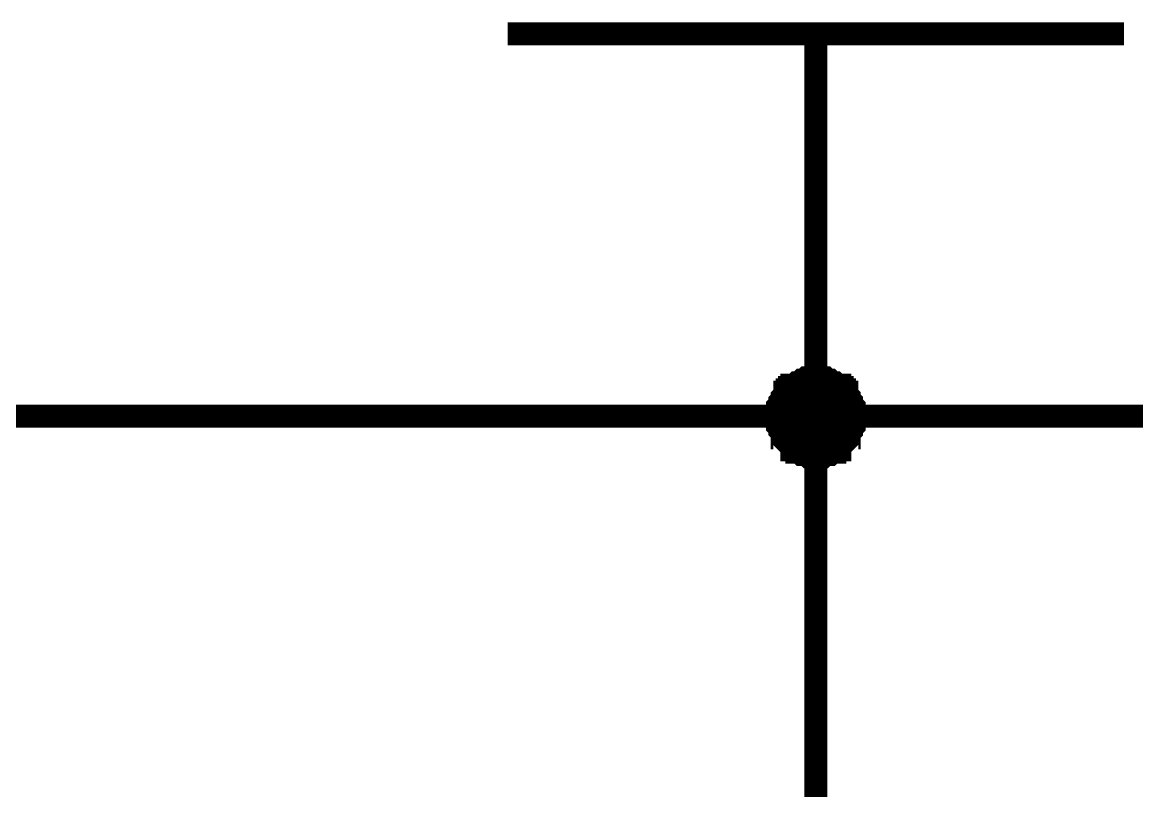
# Model space of a CAD drawing. Header units: millimetres. Extents: x 101 to 942, y 57 to 651.
# Drawn here: x 634.72 to 649.21, y 463.93 to 473.92 of the extents above; entities that cross this region are included whole.
import ezdxf

# ---------------------------------------------------------------- set-up
doc = ezdxf.new("R2010")
doc.units = ezdxf.units.MM
doc.header["$LTSCALE"] = 0.5
doc.layers.add('Sheet', color=255, linetype='Continuous')

msp = doc.modelspace()

# ---------------------------------------------------------------- linework, layer by layer
at = {"layer": 'Sheet', "color": 7}
for points, const_width in [([(641.03, 473.768), (649.042, 473.768)], 0.3), ([(645.036, 473.768), (645.036, 471.282)], 0.3), ([(612.551, 471.282), (617.551, 471.282), (617.551, 468.797), (645.036, 468.797), (657.521, 468.797), (657.521, 443.788), (685.005, 443.788)], 0.3), ([(645.036, 471.282), (645.036, 468.797)], 0.3), ([(644.539, 468.797), (644.539, 468.828), (644.539, 468.859), (644.539, 468.859), (644.539, 468.89), (644.539, 468.921), (644.57, 468.952), (644.57, 468.983), (644.57, 468.983), (644.601, 469.014), (644.601, 469.045), (644.601, 469.045), (644.632, 469.076), (644.632, 469.108), (644.663, 469.108), (644.663, 469.139), (644.694, 469.139), (644.694, 469.17), (644.725, 469.17), (644.725, 469.201), (644.757, 469.201), (644.788, 469.232), (644.788, 469.232), (644.819, 469.232), (644.85, 469.263), (644.85, 469.263), (644.881, 469.263), (644.912, 469.294), (644.943, 469.294), (644.974, 469.294), (644.974, 469.294), (645.005, 469.294), (645.036, 469.294)], 0.3), ([(644.539, 468.797), (644.539, 468.828), (644.539, 468.859), (644.539, 468.859), (644.539, 468.89), (644.539, 468.921), (644.57, 468.952), (644.57, 468.983), (644.57, 468.983), (644.601, 469.014), (644.601, 469.045), (644.601, 469.045), (644.632, 469.076), (644.632, 469.108), (644.663, 469.108), (644.663, 469.139), (644.694, 469.139), (644.694, 469.17), (644.725, 469.17), (644.725, 469.201), (644.757, 469.201), (644.788, 469.232), (644.788, 469.232), (644.819, 469.232), (644.85, 469.263), (644.85, 469.263), (644.881, 469.263), (644.912, 469.294), (644.943, 469.294), (644.974, 469.294), (644.974, 469.294), (645.005, 469.294), (645.036, 469.294)], 0.3), ([(644.539, 468.797), (644.539, 468.828), (644.539, 468.859), (644.539, 468.859), (644.539, 468.89), (644.539, 468.921), (644.57, 468.952), (644.57, 468.983), (644.57, 468.983), (644.601, 469.014), (644.601, 469.045), (644.601, 469.045), (644.632, 469.076), (644.632, 469.108), (644.663, 469.108), (644.663, 469.139), (644.694, 469.139), (644.694, 469.17), (644.725, 469.17), (644.725, 469.201), (644.757, 469.201), (644.788, 469.232), (644.788, 469.232), (644.819, 469.232), (644.85, 469.263), (644.85, 469.263), (644.881, 469.263), (644.912, 469.294), (644.943, 469.294), (644.974, 469.294), (644.974, 469.294), (645.005, 469.294), (645.036, 469.294)], 0.3), ([(644.539, 468.797), (644.539, 468.828), (644.539, 468.859), (644.539, 468.859), (644.539, 468.89), (644.539, 468.921), (644.57, 468.952), (644.57, 468.983), (644.57, 468.983), (644.601, 469.014), (644.601, 469.045), (644.601, 469.045), (644.632, 469.076), (644.632, 469.108), (644.663, 469.108), (644.663, 469.139), (644.694, 469.139), (644.694, 469.17), (644.725, 469.17), (644.725, 469.201), (644.757, 469.201), (644.788, 469.232), (644.788, 469.232), (644.819, 469.232), (644.85, 469.263), (644.85, 469.263), (644.881, 469.263), (644.912, 469.294), (644.943, 469.294), (644.974, 469.294), (644.974, 469.294), (645.005, 469.294), (645.036, 469.294)], 0.3), ([(644.539, 468.797), (644.539, 468.828), (644.539, 468.859), (644.539, 468.859), (644.539, 468.89), (644.539, 468.921), (644.57, 468.952), (644.57, 468.983), (644.57, 468.983), (644.601, 469.014), (644.601, 469.045), (644.601, 469.045), (644.632, 469.076), (644.632, 469.108), (644.663, 469.108), (644.663, 469.139), (644.694, 469.139), (644.694, 469.17), (644.725, 469.17), (644.725, 469.201), (644.757, 469.201), (644.788, 469.232), (644.788, 469.232), (644.819, 469.232), (644.85, 469.263), (644.85, 469.263), (644.881, 469.263), (644.912, 469.294), (644.943, 469.294), (644.974, 469.294), (644.974, 469.294), (645.005, 469.294), (645.036, 469.294)], 0.3), ([(644.539, 468.797), (644.539, 468.828), (644.539, 468.859), (644.539, 468.859), (644.539, 468.89), (644.539, 468.921), (644.57, 468.952), (644.57, 468.983), (644.57, 468.983), (644.601, 469.014), (644.601, 469.045), (644.601, 469.045), (644.632, 469.076), (644.632, 469.108), (644.663, 469.108), (644.663, 469.139), (644.694, 469.139), (644.694, 469.17), (644.725, 469.17), (644.725, 469.201), (644.757, 469.201), (644.788, 469.232), (644.788, 469.232), (644.819, 469.232), (644.85, 469.263), (644.85, 469.263), (644.881, 469.263), (644.912, 469.294), (644.943, 469.294), (644.974, 469.294), (644.974, 469.294), (645.005, 469.294), (645.036, 469.294)], 0.3), ([(645.036, 469.294), (645.036, 469.294)], 0.3), ([(645.036, 469.294), (645.067, 469.294), (645.098, 469.294), (645.098, 469.294), (645.129, 469.294), (645.16, 469.294), (645.191, 469.263), (645.222, 469.263), (645.222, 469.263), (645.253, 469.232), (645.284, 469.232), (645.284, 469.232), (645.316, 469.201), (645.347, 469.201), (645.347, 469.17), (645.378, 469.17), (645.378, 469.139), (645.409, 469.139), (645.409, 469.108), (645.44, 469.108), (645.44, 469.076), (645.471, 469.045), (645.471, 469.045), (645.471, 469.014), (645.502, 468.983), (645.502, 468.983), (645.502, 468.952), (645.533, 468.921), (645.533, 468.89), (645.533, 468.859), (645.533, 468.859), (645.533, 468.828), (645.533, 468.797)], 0.3), ([(645.036, 469.294), (645.036, 469.294)], 0.3), ([(645.036, 469.294), (645.067, 469.294), (645.098, 469.294), (645.098, 469.294), (645.129, 469.294), (645.16, 469.294), (645.191, 469.263), (645.222, 469.263), (645.222, 469.263), (645.253, 469.232), (645.284, 469.232), (645.284, 469.232), (645.316, 469.201), (645.347, 469.201), (645.347, 469.17), (645.378, 469.17), (645.378, 469.139), (645.409, 469.139), (645.409, 469.108), (645.44, 469.108), (645.44, 469.076), (645.471, 469.045), (645.471, 469.045), (645.471, 469.014), (645.502, 468.983), (645.502, 468.983), (645.502, 468.952), (645.533, 468.921), (645.533, 468.89), (645.533, 468.859), (645.533, 468.859), (645.533, 468.828), (645.533, 468.797)], 0.3), ([(645.036, 469.294), (645.036, 469.294)], 0.3), ([(645.036, 469.294), (645.067, 469.294), (645.098, 469.294), (645.098, 469.294), (645.129, 469.294), (645.16, 469.294), (645.191, 469.263), (645.222, 469.263), (645.222, 469.263), (645.253, 469.232), (645.284, 469.232), (645.284, 469.232), (645.316, 469.201), (645.347, 469.201), (645.347, 469.17), (645.378, 469.17), (645.378, 469.139), (645.409, 469.139), (645.409, 469.108), (645.44, 469.108), (645.44, 469.076), (645.471, 469.045), (645.471, 469.045), (645.471, 469.014), (645.502, 468.983), (645.502, 468.983), (645.502, 468.952), (645.533, 468.921), (645.533, 468.89), (645.533, 468.859), (645.533, 468.859), (645.533, 468.828), (645.533, 468.797)], 0.3), ([(645.036, 469.294), (645.036, 469.294)], 0.3), ([(645.036, 469.294), (645.067, 469.294), (645.098, 469.294), (645.098, 469.294), (645.129, 469.294), (645.16, 469.294), (645.191, 469.263), (645.222, 469.263), (645.222, 469.263), (645.253, 469.232), (645.284, 469.232), (645.284, 469.232), (645.316, 469.201), (645.347, 469.201), (645.347, 469.17), (645.378, 469.17), (645.378, 469.139), (645.409, 469.139), (645.409, 469.108), (645.44, 469.108), (645.44, 469.076), (645.471, 469.045), (645.471, 469.045), (645.471, 469.014), (645.502, 468.983), (645.502, 468.983), (645.502, 468.952), (645.533, 468.921), (645.533, 468.89), (645.533, 468.859), (645.533, 468.859), (645.533, 468.828), (645.533, 468.797)], 0.3), ([(645.036, 469.294), (645.036, 469.294)], 0.3), ([(645.036, 469.294), (645.067, 469.294), (645.098, 469.294), (645.098, 469.294), (645.129, 469.294), (645.16, 469.294), (645.191, 469.263), (645.222, 469.263), (645.222, 469.263), (645.253, 469.232), (645.284, 469.232), (645.284, 469.232), (645.316, 469.201), (645.347, 469.201), (645.347, 469.17), (645.378, 469.17), (645.378, 469.139), (645.409, 469.139), (645.409, 469.108), (645.44, 469.108), (645.44, 469.076), (645.471, 469.045), (645.471, 469.045), (645.471, 469.014), (645.502, 468.983), (645.502, 468.983), (645.502, 468.952), (645.533, 468.921), (645.533, 468.89), (645.533, 468.859), (645.533, 468.859), (645.533, 468.828), (645.533, 468.797)], 0.3), ([(645.036, 469.294), (645.036, 469.294)], 0.3), ([(645.036, 469.294), (645.067, 469.294), (645.098, 469.294), (645.098, 469.294), (645.129, 469.294), (645.16, 469.294), (645.191, 469.263), (645.222, 469.263), (645.222, 469.263), (645.253, 469.232), (645.284, 469.232), (645.284, 469.232), (645.316, 469.201), (645.347, 469.201), (645.347, 469.17), (645.378, 469.17), (645.378, 469.139), (645.409, 469.139), (645.409, 469.108), (645.44, 469.108), (645.44, 469.076), (645.471, 469.045), (645.471, 469.045), (645.471, 469.014), (645.502, 468.983), (645.502, 468.983), (645.502, 468.952), (645.533, 468.921), (645.533, 468.89), (645.533, 468.859), (645.533, 468.859), (645.533, 468.828), (645.533, 468.797)], 0.3), ([(644.539, 468.797), (644.539, 468.828), (644.539, 468.859), (644.539, 468.859), (644.539, 468.89), (644.539, 468.921), (644.57, 468.952), (644.57, 468.983), (644.57, 468.983), (644.601, 469.014), (644.601, 469.045), (644.601, 469.045), (644.632, 469.076), (644.632, 469.108), (644.663, 469.108), (644.663, 469.139), (644.694, 469.139), (644.694, 469.17), (644.725, 469.17), (644.725, 469.201), (644.757, 469.201), (644.788, 469.232), (644.788, 469.232), (644.819, 469.232), (644.85, 469.263), (644.85, 469.263), (644.881, 469.263), (644.912, 469.294), (644.943, 469.294), (644.974, 469.294), (644.974, 469.294), (645.005, 469.294), (645.036, 469.294)], 0.0991), ([(644.539, 468.797), (644.539, 468.828), (644.539, 468.859), (644.539, 468.859), (644.539, 468.89), (644.539, 468.921), (644.57, 468.952), (644.57, 468.983), (644.57, 468.983), (644.601, 469.014), (644.601, 469.045), (644.601, 469.045), (644.632, 469.076), (644.632, 469.108), (644.663, 469.108), (644.663, 469.139), (644.694, 469.139), (644.694, 469.17), (644.725, 469.17), (644.725, 469.201), (644.757, 469.201), (644.788, 469.232), (644.788, 469.232), (644.819, 469.232), (644.85, 469.263), (644.85, 469.263), (644.881, 469.263), (644.912, 469.294), (644.943, 469.294), (644.974, 469.294), (644.974, 469.294), (645.005, 469.294), (645.036, 469.294)], 0.0991), ([(644.539, 468.797), (644.539, 468.828), (644.539, 468.859), (644.539, 468.859), (644.539, 468.89), (644.539, 468.921), (644.57, 468.952), (644.57, 468.983), (644.57, 468.983), (644.601, 469.014), (644.601, 469.045), (644.601, 469.045), (644.632, 469.076), (644.632, 469.108), (644.663, 469.108), (644.663, 469.139), (644.694, 469.139), (644.694, 469.17), (644.725, 469.17), (644.725, 469.201), (644.757, 469.201), (644.788, 469.232), (644.788, 469.232), (644.819, 469.232), (644.85, 469.263), (644.85, 469.263), (644.881, 469.263), (644.912, 469.294), (644.943, 469.294), (644.974, 469.294), (644.974, 469.294), (645.005, 469.294), (645.036, 469.294)], 0.0991), ([(644.539, 468.797), (644.539, 468.828), (644.539, 468.859), (644.539, 468.859), (644.539, 468.89), (644.539, 468.921), (644.57, 468.952), (644.57, 468.983), (644.57, 468.983), (644.601, 469.014), (644.601, 469.045), (644.601, 469.045), (644.632, 469.076), (644.632, 469.108), (644.663, 469.108), (644.663, 469.139), (644.694, 469.139), (644.694, 469.17), (644.725, 469.17), (644.725, 469.201), (644.757, 469.201), (644.788, 469.232), (644.788, 469.232), (644.819, 469.232), (644.85, 469.263), (644.85, 469.263), (644.881, 469.263), (644.912, 469.294), (644.943, 469.294), (644.974, 469.294), (644.974, 469.294), (645.005, 469.294), (645.036, 469.294)], 0.0991), ([(644.539, 468.797), (644.539, 468.828), (644.539, 468.859), (644.539, 468.859), (644.539, 468.89), (644.539, 468.921), (644.57, 468.952), (644.57, 468.983), (644.57, 468.983), (644.601, 469.014), (644.601, 469.045), (644.601, 469.045), (644.632, 469.076), (644.632, 469.108), (644.663, 469.108), (644.663, 469.139), (644.694, 469.139), (644.694, 469.17), (644.725, 469.17), (644.725, 469.201), (644.757, 469.201), (644.788, 469.232), (644.788, 469.232), (644.819, 469.232), (644.85, 469.263), (644.85, 469.263), (644.881, 469.263), (644.912, 469.294), (644.943, 469.294), (644.974, 469.294), (644.974, 469.294), (645.005, 469.294), (645.036, 469.294)], 0.0991), ([(644.539, 468.797), (644.539, 468.828), (644.539, 468.859), (644.539, 468.859), (644.539, 468.89), (644.539, 468.921), (644.57, 468.952), (644.57, 468.983), (644.57, 468.983), (644.601, 469.014), (644.601, 469.045), (644.601, 469.045), (644.632, 469.076), (644.632, 469.108), (644.663, 469.108), (644.663, 469.139), (644.694, 469.139), (644.694, 469.17), (644.725, 469.17), (644.725, 469.201), (644.757, 469.201), (644.788, 469.232), (644.788, 469.232), (644.819, 469.232), (644.85, 469.263), (644.85, 469.263), (644.881, 469.263), (644.912, 469.294), (644.943, 469.294), (644.974, 469.294), (644.974, 469.294), (645.005, 469.294), (645.036, 469.294)], 0.0991), ([(645.036, 469.294), (645.036, 469.294)], 0.0991), ([(645.036, 469.294), (645.067, 469.294), (645.098, 469.294), (645.098, 469.294), (645.129, 469.294), (645.16, 469.294), (645.191, 469.263), (645.222, 469.263), (645.222, 469.263), (645.253, 469.232), (645.284, 469.232), (645.284, 469.232), (645.316, 469.201), (645.347, 469.201), (645.347, 469.17), (645.378, 469.17), (645.378, 469.139), (645.409, 469.139), (645.409, 469.108), (645.44, 469.108), (645.44, 469.076), (645.471, 469.045), (645.471, 469.045), (645.471, 469.014), (645.502, 468.983), (645.502, 468.983), (645.502, 468.952), (645.533, 468.921), (645.533, 468.89), (645.533, 468.859), (645.533, 468.859), (645.533, 468.828), (645.533, 468.797)], 0.0991), ([(645.036, 469.294), (645.036, 469.294)], 0.0991), ([(645.036, 469.294), (645.067, 469.294), (645.098, 469.294), (645.098, 469.294), (645.129, 469.294), (645.16, 469.294), (645.191, 469.263), (645.222, 469.263), (645.222, 469.263), (645.253, 469.232), (645.284, 469.232), (645.284, 469.232), (645.316, 469.201), (645.347, 469.201), (645.347, 469.17), (645.378, 469.17), (645.378, 469.139), (645.409, 469.139), (645.409, 469.108), (645.44, 469.108), (645.44, 469.076), (645.471, 469.045), (645.471, 469.045), (645.471, 469.014), (645.502, 468.983), (645.502, 468.983), (645.502, 468.952), (645.533, 468.921), (645.533, 468.89), (645.533, 468.859), (645.533, 468.859), (645.533, 468.828), (645.533, 468.797)], 0.0991), ([(645.036, 469.294), (645.036, 469.294)], 0.0991), ([(645.036, 469.294), (645.067, 469.294), (645.098, 469.294), (645.098, 469.294), (645.129, 469.294), (645.16, 469.294), (645.191, 469.263), (645.222, 469.263), (645.222, 469.263), (645.253, 469.232), (645.284, 469.232), (645.284, 469.232), (645.316, 469.201), (645.347, 469.201), (645.347, 469.17), (645.378, 469.17), (645.378, 469.139), (645.409, 469.139), (645.409, 469.108), (645.44, 469.108), (645.44, 469.076), (645.471, 469.045), (645.471, 469.045), (645.471, 469.014), (645.502, 468.983), (645.502, 468.983), (645.502, 468.952), (645.533, 468.921), (645.533, 468.89), (645.533, 468.859), (645.533, 468.859), (645.533, 468.828), (645.533, 468.797)], 0.0991), ([(645.036, 469.294), (645.036, 469.294)], 0.0991), ([(645.036, 469.294), (645.067, 469.294), (645.098, 469.294), (645.098, 469.294), (645.129, 469.294), (645.16, 469.294), (645.191, 469.263), (645.222, 469.263), (645.222, 469.263), (645.253, 469.232), (645.284, 469.232), (645.284, 469.232), (645.316, 469.201), (645.347, 469.201), (645.347, 469.17), (645.378, 469.17), (645.378, 469.139), (645.409, 469.139), (645.409, 469.108), (645.44, 469.108), (645.44, 469.076), (645.471, 469.045), (645.471, 469.045), (645.471, 469.014), (645.502, 468.983), (645.502, 468.983), (645.502, 468.952), (645.533, 468.921), (645.533, 468.89), (645.533, 468.859), (645.533, 468.859), (645.533, 468.828), (645.533, 468.797)], 0.0991), ([(645.036, 469.294), (645.036, 469.294)], 0.0991), ([(645.036, 469.294), (645.067, 469.294), (645.098, 469.294), (645.098, 469.294), (645.129, 469.294), (645.16, 469.294), (645.191, 469.263), (645.222, 469.263), (645.222, 469.263), (645.253, 469.232), (645.284, 469.232), (645.284, 469.232), (645.316, 469.201), (645.347, 469.201), (645.347, 469.17), (645.378, 469.17), (645.378, 469.139), (645.409, 469.139), (645.409, 469.108), (645.44, 469.108), (645.44, 469.076), (645.471, 469.045), (645.471, 469.045), (645.471, 469.014), (645.502, 468.983), (645.502, 468.983), (645.502, 468.952), (645.533, 468.921), (645.533, 468.89), (645.533, 468.859), (645.533, 468.859), (645.533, 468.828), (645.533, 468.797)], 0.0991), ([(645.036, 469.294), (645.036, 469.294)], 0.0991), ([(645.036, 469.294), (645.067, 469.294), (645.098, 469.294), (645.098, 469.294), (645.129, 469.294), (645.16, 469.294), (645.191, 469.263), (645.222, 469.263), (645.222, 469.263), (645.253, 469.232), (645.284, 469.232), (645.284, 469.232), (645.316, 469.201), (645.347, 469.201), (645.347, 469.17), (645.378, 469.17), (645.378, 469.139), (645.409, 469.139), (645.409, 469.108), (645.44, 469.108), (645.44, 469.076), (645.471, 469.045), (645.471, 469.045), (645.471, 469.014), (645.502, 468.983), (645.502, 468.983), (645.502, 468.952), (645.533, 468.921), (645.533, 468.89), (645.533, 468.859), (645.533, 468.859), (645.533, 468.828), (645.533, 468.797)], 0.0991), ([(645.036, 468.269), (645.005, 468.269), (644.974, 468.269), (644.974, 468.269), (644.943, 468.269), (644.912, 468.3), (644.881, 468.3), (644.85, 468.3), (644.85, 468.3), (644.819, 468.331), (644.788, 468.331), (644.788, 468.362), (644.757, 468.362), (644.725, 468.362), (644.725, 468.393), (644.694, 468.424), (644.694, 468.424), (644.663, 468.455), (644.663, 468.455), (644.632, 468.486), (644.632, 468.517), (644.601, 468.517), (644.601, 468.548), (644.601, 468.579), (644.57, 468.61), (644.57, 468.61), (644.57, 468.642), (644.539, 468.673), (644.539, 468.704), (644.539, 468.735), (644.539, 468.735), (644.539, 468.766), (644.539, 468.797)], 0.3), ([(644.539, 468.797), (644.539, 468.797)], 0.3), ([(645.036, 468.269), (645.005, 468.269), (644.974, 468.269), (644.974, 468.269), (644.943, 468.269), (644.912, 468.3), (644.881, 468.3), (644.85, 468.3), (644.85, 468.3), (644.819, 468.331), (644.788, 468.331), (644.788, 468.362), (644.757, 468.362), (644.725, 468.362), (644.725, 468.393), (644.694, 468.424), (644.694, 468.424), (644.663, 468.455), (644.663, 468.455), (644.632, 468.486), (644.632, 468.517), (644.601, 468.517), (644.601, 468.548), (644.601, 468.579), (644.57, 468.61), (644.57, 468.61), (644.57, 468.642), (644.539, 468.673), (644.539, 468.704), (644.539, 468.735), (644.539, 468.735), (644.539, 468.766), (644.539, 468.797)], 0.3), ([(644.539, 468.797), (644.539, 468.797)], 0.3), ([(645.036, 468.269), (645.005, 468.269), (644.974, 468.269), (644.974, 468.269), (644.943, 468.269), (644.912, 468.3), (644.881, 468.3), (644.85, 468.3), (644.85, 468.3), (644.819, 468.331), (644.788, 468.331), (644.788, 468.362), (644.757, 468.362), (644.725, 468.362), (644.725, 468.393), (644.694, 468.424), (644.694, 468.424), (644.663, 468.455), (644.663, 468.455), (644.632, 468.486), (644.632, 468.517), (644.601, 468.517), (644.601, 468.548), (644.601, 468.579), (644.57, 468.61), (644.57, 468.61), (644.57, 468.642), (644.539, 468.673), (644.539, 468.704), (644.539, 468.735), (644.539, 468.735), (644.539, 468.766), (644.539, 468.797)], 0.3), ([(644.539, 468.797), (644.539, 468.797)], 0.3), ([(645.036, 468.269), (645.005, 468.269), (644.974, 468.269), (644.974, 468.269), (644.943, 468.269), (644.912, 468.3), (644.881, 468.3), (644.85, 468.3), (644.85, 468.3), (644.819, 468.331), (644.788, 468.331), (644.788, 468.362), (644.757, 468.362), (644.725, 468.362), (644.725, 468.393), (644.694, 468.424), (644.694, 468.424), (644.663, 468.455), (644.663, 468.455), (644.632, 468.486), (644.632, 468.517), (644.601, 468.517), (644.601, 468.548), (644.601, 468.579), (644.57, 468.61), (644.57, 468.61), (644.57, 468.642), (644.539, 468.673), (644.539, 468.704), (644.539, 468.735), (644.539, 468.735), (644.539, 468.766), (644.539, 468.797)], 0.3), ([(644.539, 468.797), (644.539, 468.797)], 0.3), ([(645.036, 468.269), (645.005, 468.269), (644.974, 468.269), (644.974, 468.269), (644.943, 468.269), (644.912, 468.3), (644.881, 468.3), (644.85, 468.3), (644.85, 468.3), (644.819, 468.331), (644.788, 468.331), (644.788, 468.362), (644.757, 468.362), (644.725, 468.362), (644.725, 468.393), (644.694, 468.424), (644.694, 468.424), (644.663, 468.455), (644.663, 468.455), (644.632, 468.486), (644.632, 468.517), (644.601, 468.517), (644.601, 468.548), (644.601, 468.579), (644.57, 468.61), (644.57, 468.61), (644.57, 468.642), (644.539, 468.673), (644.539, 468.704), (644.539, 468.735), (644.539, 468.735), (644.539, 468.766), (644.539, 468.797)], 0.3), ([(644.539, 468.797), (644.539, 468.797)], 0.3), ([(645.036, 468.269), (645.005, 468.269), (644.974, 468.269), (644.974, 468.269), (644.943, 468.269), (644.912, 468.3), (644.881, 468.3), (644.85, 468.3), (644.85, 468.3), (644.819, 468.331), (644.788, 468.331), (644.788, 468.362), (644.757, 468.362), (644.725, 468.362), (644.725, 468.393), (644.694, 468.424), (644.694, 468.424), (644.663, 468.455), (644.663, 468.455), (644.632, 468.486), (644.632, 468.517), (644.601, 468.517), (644.601, 468.548), (644.601, 468.579), (644.57, 468.61), (644.57, 468.61), (644.57, 468.642), (644.539, 468.673), (644.539, 468.704), (644.539, 468.735), (644.539, 468.735), (644.539, 468.766), (644.539, 468.797)], 0.3), ([(644.539, 468.797), (644.539, 468.797)], 0.3), ([(645.036, 465.286), (645.036, 468.797)], 0.3), ([(645.533, 468.797), (645.533, 468.766), (645.533, 468.735), (645.533, 468.735), (645.533, 468.704), (645.533, 468.673), (645.502, 468.642), (645.502, 468.61), (645.502, 468.61), (645.471, 468.579), (645.471, 468.548), (645.471, 468.517), (645.44, 468.517), (645.44, 468.486), (645.409, 468.455), (645.409, 468.455), (645.378, 468.424), (645.378, 468.424), (645.347, 468.393), (645.347, 468.362), (645.316, 468.362), (645.284, 468.362), (645.284, 468.331), (645.253, 468.331), (645.222, 468.3), (645.222, 468.3), (645.191, 468.3), (645.16, 468.3), (645.129, 468.269), (645.098, 468.269), (645.098, 468.269), (645.067, 468.269), (645.036, 468.269)], 0.3), ([(645.533, 468.797), (645.533, 468.766), (645.533, 468.735), (645.533, 468.735), (645.533, 468.704), (645.533, 468.673), (645.502, 468.642), (645.502, 468.61), (645.502, 468.61), (645.471, 468.579), (645.471, 468.548), (645.471, 468.517), (645.44, 468.517), (645.44, 468.486), (645.409, 468.455), (645.409, 468.455), (645.378, 468.424), (645.378, 468.424), (645.347, 468.393), (645.347, 468.362), (645.316, 468.362), (645.284, 468.362), (645.284, 468.331), (645.253, 468.331), (645.222, 468.3), (645.222, 468.3), (645.191, 468.3), (645.16, 468.3), (645.129, 468.269), (645.098, 468.269), (645.098, 468.269), (645.067, 468.269), (645.036, 468.269)], 0.3), ([(645.533, 468.797), (645.533, 468.766), (645.533, 468.735), (645.533, 468.735), (645.533, 468.704), (645.533, 468.673), (645.502, 468.642), (645.502, 468.61), (645.502, 468.61), (645.471, 468.579), (645.471, 468.548), (645.471, 468.517), (645.44, 468.517), (645.44, 468.486), (645.409, 468.455), (645.409, 468.455), (645.378, 468.424), (645.378, 468.424), (645.347, 468.393), (645.347, 468.362), (645.316, 468.362), (645.284, 468.362), (645.284, 468.331), (645.253, 468.331), (645.222, 468.3), (645.222, 468.3), (645.191, 468.3), (645.16, 468.3), (645.129, 468.269), (645.098, 468.269), (645.098, 468.269), (645.067, 468.269), (645.036, 468.269)], 0.3), ([(645.533, 468.797), (645.533, 468.766), (645.533, 468.735), (645.533, 468.735), (645.533, 468.704), (645.533, 468.673), (645.502, 468.642), (645.502, 468.61), (645.502, 468.61), (645.471, 468.579), (645.471, 468.548), (645.471, 468.517), (645.44, 468.517), (645.44, 468.486), (645.409, 468.455), (645.409, 468.455), (645.378, 468.424), (645.378, 468.424), (645.347, 468.393), (645.347, 468.362), (645.316, 468.362), (645.284, 468.362), (645.284, 468.331), (645.253, 468.331), (645.222, 468.3), (645.222, 468.3), (645.191, 468.3), (645.16, 468.3), (645.129, 468.269), (645.098, 468.269), (645.098, 468.269), (645.067, 468.269), (645.036, 468.269)], 0.3), ([(645.533, 468.797), (645.533, 468.766), (645.533, 468.735), (645.533, 468.735), (645.533, 468.704), (645.533, 468.673), (645.502, 468.642), (645.502, 468.61), (645.502, 468.61), (645.471, 468.579), (645.471, 468.548), (645.471, 468.517), (645.44, 468.517), (645.44, 468.486), (645.409, 468.455), (645.409, 468.455), (645.378, 468.424), (645.378, 468.424), (645.347, 468.393), (645.347, 468.362), (645.316, 468.362), (645.284, 468.362), (645.284, 468.331), (645.253, 468.331), (645.222, 468.3), (645.222, 468.3), (645.191, 468.3), (645.16, 468.3), (645.129, 468.269), (645.098, 468.269), (645.098, 468.269), (645.067, 468.269), (645.036, 468.269)], 0.3), ([(645.533, 468.797), (645.533, 468.766), (645.533, 468.735), (645.533, 468.735), (645.533, 468.704), (645.533, 468.673), (645.502, 468.642), (645.502, 468.61), (645.502, 468.61), (645.471, 468.579), (645.471, 468.548), (645.471, 468.517), (645.44, 468.517), (645.44, 468.486), (645.409, 468.455), (645.409, 468.455), (645.378, 468.424), (645.378, 468.424), (645.347, 468.393), (645.347, 468.362), (645.316, 468.362), (645.284, 468.362), (645.284, 468.331), (645.253, 468.331), (645.222, 468.3), (645.222, 468.3), (645.191, 468.3), (645.16, 468.3), (645.129, 468.269), (645.098, 468.269), (645.098, 468.269), (645.067, 468.269), (645.036, 468.269)], 0.3), ([(645.533, 468.797), (645.533, 468.797), (645.533, 468.797), (645.533, 468.797), (645.533, 468.797), (645.533, 468.797), (645.533, 468.797), (645.533, 468.797), (645.533, 468.797), (645.533, 468.797), (645.533, 468.797), (645.533, 468.797), (645.533, 468.797), (645.533, 468.797), (645.533, 468.797), (645.533, 468.797), (645.533, 468.797), (645.533, 468.797), (645.533, 468.797), (645.533, 468.797), (645.533, 468.797), (645.533, 468.797), (645.533, 468.797), (645.533, 468.797), (645.533, 468.797), (645.533, 468.797), (645.533, 468.797), (645.533, 468.797), (645.533, 468.797), (645.533, 468.797), (645.533, 468.797), (645.533, 468.797), (645.533, 468.797)], 0.3), ([(645.533, 468.797), (645.533, 468.797)], 0.3), ([(645.533, 468.797), (645.533, 468.797), (645.533, 468.797), (645.533, 468.797), (645.533, 468.797), (645.533, 468.797), (645.533, 468.797), (645.533, 468.797), (645.533, 468.797), (645.533, 468.797), (645.533, 468.797), (645.533, 468.797), (645.533, 468.797), (645.533, 468.797), (645.533, 468.797), (645.533, 468.797), (645.533, 468.797), (645.533, 468.797), (645.533, 468.797), (645.533, 468.797), (645.533, 468.797), (645.533, 468.797), (645.533, 468.797), (645.533, 468.797), (645.533, 468.797), (645.533, 468.797), (645.533, 468.797), (645.533, 468.797), (645.533, 468.797), (645.533, 468.797), (645.533, 468.797), (645.533, 468.797), (645.533, 468.797)], 0.3), ([(645.533, 468.797), (645.533, 468.797)], 0.3), ([(645.533, 468.797), (645.533, 468.797), (645.533, 468.797), (645.533, 468.797), (645.533, 468.797), (645.533, 468.797), (645.533, 468.797), (645.533, 468.797), (645.533, 468.797), (645.533, 468.797), (645.533, 468.797), (645.533, 468.797), (645.533, 468.797), (645.533, 468.797), (645.533, 468.797), (645.533, 468.797), (645.533, 468.797), (645.533, 468.797), (645.533, 468.797), (645.533, 468.797), (645.533, 468.797), (645.533, 468.797), (645.533, 468.797), (645.533, 468.797), (645.533, 468.797), (645.533, 468.797), (645.533, 468.797), (645.533, 468.797), (645.533, 468.797), (645.533, 468.797), (645.533, 468.797), (645.533, 468.797), (645.533, 468.797)], 0.3), ([(645.533, 468.797), (645.533, 468.797)], 0.3), ([(645.533, 468.797), (645.533, 468.797), (645.533, 468.797), (645.533, 468.797), (645.533, 468.797), (645.533, 468.797), (645.533, 468.797), (645.533, 468.797), (645.533, 468.797), (645.533, 468.797), (645.533, 468.797), (645.533, 468.797), (645.533, 468.797), (645.533, 468.797), (645.533, 468.797), (645.533, 468.797), (645.533, 468.797), (645.533, 468.797), (645.533, 468.797), (645.533, 468.797), (645.533, 468.797), (645.533, 468.797), (645.533, 468.797), (645.533, 468.797), (645.533, 468.797), (645.533, 468.797), (645.533, 468.797), (645.533, 468.797), (645.533, 468.797), (645.533, 468.797), (645.533, 468.797), (645.533, 468.797), (645.533, 468.797)], 0.3), ([(645.533, 468.797), (645.533, 468.797)], 0.3), ([(645.533, 468.797), (645.533, 468.797), (645.533, 468.797), (645.533, 468.797), (645.533, 468.797), (645.533, 468.797), (645.533, 468.797), (645.533, 468.797), (645.533, 468.797), (645.533, 468.797), (645.533, 468.797), (645.533, 468.797), (645.533, 468.797), (645.533, 468.797), (645.533, 468.797), (645.533, 468.797), (645.533, 468.797), (645.533, 468.797), (645.533, 468.797), (645.533, 468.797), (645.533, 468.797), (645.533, 468.797), (645.533, 468.797), (645.533, 468.797), (645.533, 468.797), (645.533, 468.797), (645.533, 468.797), (645.533, 468.797), (645.533, 468.797), (645.533, 468.797), (645.533, 468.797), (645.533, 468.797), (645.533, 468.797)], 0.3), ([(645.533, 468.797), (645.533, 468.797)], 0.3), ([(645.533, 468.797), (645.533, 468.797), (645.533, 468.797), (645.533, 468.797), (645.533, 468.797), (645.533, 468.797), (645.533, 468.797), (645.533, 468.797), (645.533, 468.797), (645.533, 468.797), (645.533, 468.797), (645.533, 468.797), (645.533, 468.797), (645.533, 468.797), (645.533, 468.797), (645.533, 468.797), (645.533, 468.797), (645.533, 468.797), (645.533, 468.797), (645.533, 468.797), (645.533, 468.797), (645.533, 468.797), (645.533, 468.797), (645.533, 468.797), (645.533, 468.797), (645.533, 468.797), (645.533, 468.797), (645.533, 468.797), (645.533, 468.797), (645.533, 468.797), (645.533, 468.797), (645.533, 468.797), (645.533, 468.797)], 0.3), ([(645.533, 468.797), (645.533, 468.797)], 0.3), ([(645.036, 468.269), (645.005, 468.269), (644.974, 468.269), (644.974, 468.269), (644.943, 468.269), (644.912, 468.3), (644.881, 468.3), (644.85, 468.3), (644.85, 468.3), (644.819, 468.331), (644.788, 468.331), (644.788, 468.362), (644.757, 468.362), (644.725, 468.362), (644.725, 468.393), (644.694, 468.424), (644.694, 468.424), (644.663, 468.455), (644.663, 468.455), (644.632, 468.486), (644.632, 468.517), (644.601, 468.517), (644.601, 468.548), (644.601, 468.579), (644.57, 468.61), (644.57, 468.61), (644.57, 468.642), (644.539, 468.673), (644.539, 468.704), (644.539, 468.735), (644.539, 468.735), (644.539, 468.766), (644.539, 468.797)], 0.0991), ([(644.539, 468.797), (644.539, 468.797)], 0.0991), ([(645.036, 468.269), (645.005, 468.269), (644.974, 468.269), (644.974, 468.269), (644.943, 468.269), (644.912, 468.3), (644.881, 468.3), (644.85, 468.3), (644.85, 468.3), (644.819, 468.331), (644.788, 468.331), (644.788, 468.362), (644.757, 468.362), (644.725, 468.362), (644.725, 468.393), (644.694, 468.424), (644.694, 468.424), (644.663, 468.455), (644.663, 468.455), (644.632, 468.486), (644.632, 468.517), (644.601, 468.517), (644.601, 468.548), (644.601, 468.579), (644.57, 468.61), (644.57, 468.61), (644.57, 468.642), (644.539, 468.673), (644.539, 468.704), (644.539, 468.735), (644.539, 468.735), (644.539, 468.766), (644.539, 468.797)], 0.0991), ([(644.539, 468.797), (644.539, 468.797)], 0.0991), ([(645.036, 468.269), (645.005, 468.269), (644.974, 468.269), (644.974, 468.269), (644.943, 468.269), (644.912, 468.3), (644.881, 468.3), (644.85, 468.3), (644.85, 468.3), (644.819, 468.331), (644.788, 468.331), (644.788, 468.362), (644.757, 468.362), (644.725, 468.362), (644.725, 468.393), (644.694, 468.424), (644.694, 468.424), (644.663, 468.455), (644.663, 468.455), (644.632, 468.486), (644.632, 468.517), (644.601, 468.517), (644.601, 468.548), (644.601, 468.579), (644.57, 468.61), (644.57, 468.61), (644.57, 468.642), (644.539, 468.673), (644.539, 468.704), (644.539, 468.735), (644.539, 468.735), (644.539, 468.766), (644.539, 468.797)], 0.0991), ([(644.539, 468.797), (644.539, 468.797)], 0.0991), ([(645.036, 468.269), (645.005, 468.269), (644.974, 468.269), (644.974, 468.269), (644.943, 468.269), (644.912, 468.3), (644.881, 468.3), (644.85, 468.3), (644.85, 468.3), (644.819, 468.331), (644.788, 468.331), (644.788, 468.362), (644.757, 468.362), (644.725, 468.362), (644.725, 468.393), (644.694, 468.424), (644.694, 468.424), (644.663, 468.455), (644.663, 468.455), (644.632, 468.486), (644.632, 468.517), (644.601, 468.517), (644.601, 468.548), (644.601, 468.579), (644.57, 468.61), (644.57, 468.61), (644.57, 468.642), (644.539, 468.673), (644.539, 468.704), (644.539, 468.735), (644.539, 468.735), (644.539, 468.766), (644.539, 468.797)], 0.0991), ([(644.539, 468.797), (644.539, 468.797)], 0.0991), ([(645.036, 468.269), (645.005, 468.269), (644.974, 468.269), (644.974, 468.269), (644.943, 468.269), (644.912, 468.3), (644.881, 468.3), (644.85, 468.3), (644.85, 468.3), (644.819, 468.331), (644.788, 468.331), (644.788, 468.362), (644.757, 468.362), (644.725, 468.362), (644.725, 468.393), (644.694, 468.424), (644.694, 468.424), (644.663, 468.455), (644.663, 468.455), (644.632, 468.486), (644.632, 468.517), (644.601, 468.517), (644.601, 468.548), (644.601, 468.579), (644.57, 468.61), (644.57, 468.61), (644.57, 468.642), (644.539, 468.673), (644.539, 468.704), (644.539, 468.735), (644.539, 468.735), (644.539, 468.766), (644.539, 468.797)], 0.0991), ([(644.539, 468.797), (644.539, 468.797)], 0.0991), ([(645.036, 468.269), (645.005, 468.269), (644.974, 468.269), (644.974, 468.269), (644.943, 468.269), (644.912, 468.3), (644.881, 468.3), (644.85, 468.3), (644.85, 468.3), (644.819, 468.331), (644.788, 468.331), (644.788, 468.362), (644.757, 468.362), (644.725, 468.362), (644.725, 468.393), (644.694, 468.424), (644.694, 468.424), (644.663, 468.455), (644.663, 468.455), (644.632, 468.486), (644.632, 468.517), (644.601, 468.517), (644.601, 468.548), (644.601, 468.579), (644.57, 468.61), (644.57, 468.61), (644.57, 468.642), (644.539, 468.673), (644.539, 468.704), (644.539, 468.735), (644.539, 468.735), (644.539, 468.766), (644.539, 468.797)], 0.0991), ([(644.539, 468.797), (644.539, 468.797)], 0.0991), ([(645.533, 468.797), (645.533, 468.766), (645.533, 468.735), (645.533, 468.735), (645.533, 468.704), (645.533, 468.673), (645.502, 468.642), (645.502, 468.61), (645.502, 468.61), (645.471, 468.579), (645.471, 468.548), (645.471, 468.517), (645.44, 468.517), (645.44, 468.486), (645.409, 468.455), (645.409, 468.455), (645.378, 468.424), (645.378, 468.424), (645.347, 468.393), (645.347, 468.362), (645.316, 468.362), (645.284, 468.362), (645.284, 468.331), (645.253, 468.331), (645.222, 468.3), (645.222, 468.3), (645.191, 468.3), (645.16, 468.3), (645.129, 468.269), (645.098, 468.269), (645.098, 468.269), (645.067, 468.269), (645.036, 468.269)], 0.0991), ([(645.533, 468.797), (645.533, 468.766), (645.533, 468.735), (645.533, 468.735), (645.533, 468.704), (645.533, 468.673), (645.502, 468.642), (645.502, 468.61), (645.502, 468.61), (645.471, 468.579), (645.471, 468.548), (645.471, 468.517), (645.44, 468.517), (645.44, 468.486), (645.409, 468.455), (645.409, 468.455), (645.378, 468.424), (645.378, 468.424), (645.347, 468.393), (645.347, 468.362), (645.316, 468.362), (645.284, 468.362), (645.284, 468.331), (645.253, 468.331), (645.222, 468.3), (645.222, 468.3), (645.191, 468.3), (645.16, 468.3), (645.129, 468.269), (645.098, 468.269), (645.098, 468.269), (645.067, 468.269), (645.036, 468.269)], 0.0991), ([(645.533, 468.797), (645.533, 468.766), (645.533, 468.735), (645.533, 468.735), (645.533, 468.704), (645.533, 468.673), (645.502, 468.642), (645.502, 468.61), (645.502, 468.61), (645.471, 468.579), (645.471, 468.548), (645.471, 468.517), (645.44, 468.517), (645.44, 468.486), (645.409, 468.455), (645.409, 468.455), (645.378, 468.424), (645.378, 468.424), (645.347, 468.393), (645.347, 468.362), (645.316, 468.362), (645.284, 468.362), (645.284, 468.331), (645.253, 468.331), (645.222, 468.3), (645.222, 468.3), (645.191, 468.3), (645.16, 468.3), (645.129, 468.269), (645.098, 468.269), (645.098, 468.269), (645.067, 468.269), (645.036, 468.269)], 0.0991), ([(645.533, 468.797), (645.533, 468.766), (645.533, 468.735), (645.533, 468.735), (645.533, 468.704), (645.533, 468.673), (645.502, 468.642), (645.502, 468.61), (645.502, 468.61), (645.471, 468.579), (645.471, 468.548), (645.471, 468.517), (645.44, 468.517), (645.44, 468.486), (645.409, 468.455), (645.409, 468.455), (645.378, 468.424), (645.378, 468.424), (645.347, 468.393), (645.347, 468.362), (645.316, 468.362), (645.284, 468.362), (645.284, 468.331), (645.253, 468.331), (645.222, 468.3), (645.222, 468.3), (645.191, 468.3), (645.16, 468.3), (645.129, 468.269), (645.098, 468.269), (645.098, 468.269), (645.067, 468.269), (645.036, 468.269)], 0.0991), ([(645.533, 468.797), (645.533, 468.766), (645.533, 468.735), (645.533, 468.735), (645.533, 468.704), (645.533, 468.673), (645.502, 468.642), (645.502, 468.61), (645.502, 468.61), (645.471, 468.579), (645.471, 468.548), (645.471, 468.517), (645.44, 468.517), (645.44, 468.486), (645.409, 468.455), (645.409, 468.455), (645.378, 468.424), (645.378, 468.424), (645.347, 468.393), (645.347, 468.362), (645.316, 468.362), (645.284, 468.362), (645.284, 468.331), (645.253, 468.331), (645.222, 468.3), (645.222, 468.3), (645.191, 468.3), (645.16, 468.3), (645.129, 468.269), (645.098, 468.269), (645.098, 468.269), (645.067, 468.269), (645.036, 468.269)], 0.0991), ([(645.533, 468.797), (645.533, 468.766), (645.533, 468.735), (645.533, 468.735), (645.533, 468.704), (645.533, 468.673), (645.502, 468.642), (645.502, 468.61), (645.502, 468.61), (645.471, 468.579), (645.471, 468.548), (645.471, 468.517), (645.44, 468.517), (645.44, 468.486), (645.409, 468.455), (645.409, 468.455), (645.378, 468.424), (645.378, 468.424), (645.347, 468.393), (645.347, 468.362), (645.316, 468.362), (645.284, 468.362), (645.284, 468.331), (645.253, 468.331), (645.222, 468.3), (645.222, 468.3), (645.191, 468.3), (645.16, 468.3), (645.129, 468.269), (645.098, 468.269), (645.098, 468.269), (645.067, 468.269), (645.036, 468.269)], 0.0991), ([(645.533, 468.797), (645.533, 468.797), (645.533, 468.797), (645.533, 468.797), (645.533, 468.797), (645.533, 468.797), (645.533, 468.797), (645.533, 468.797), (645.533, 468.797), (645.533, 468.797), (645.533, 468.797), (645.533, 468.797), (645.533, 468.797), (645.533, 468.797), (645.533, 468.797), (645.533, 468.797), (645.533, 468.797), (645.533, 468.797), (645.533, 468.797), (645.533, 468.797), (645.533, 468.797), (645.533, 468.797), (645.533, 468.797), (645.533, 468.797), (645.533, 468.797), (645.533, 468.797), (645.533, 468.797), (645.533, 468.797), (645.533, 468.797), (645.533, 468.797), (645.533, 468.797), (645.533, 468.797), (645.533, 468.797)], 0.0991), ([(645.533, 468.797), (645.533, 468.797)], 0.0991), ([(645.533, 468.797), (645.533, 468.797), (645.533, 468.797), (645.533, 468.797), (645.533, 468.797), (645.533, 468.797), (645.533, 468.797), (645.533, 468.797), (645.533, 468.797), (645.533, 468.797), (645.533, 468.797), (645.533, 468.797), (645.533, 468.797), (645.533, 468.797), (645.533, 468.797), (645.533, 468.797), (645.533, 468.797), (645.533, 468.797), (645.533, 468.797), (645.533, 468.797), (645.533, 468.797), (645.533, 468.797), (645.533, 468.797), (645.533, 468.797), (645.533, 468.797), (645.533, 468.797), (645.533, 468.797), (645.533, 468.797), (645.533, 468.797), (645.533, 468.797), (645.533, 468.797), (645.533, 468.797), (645.533, 468.797)], 0.0991), ([(645.533, 468.797), (645.533, 468.797)], 0.0991), ([(645.533, 468.797), (645.533, 468.797), (645.533, 468.797), (645.533, 468.797), (645.533, 468.797), (645.533, 468.797), (645.533, 468.797), (645.533, 468.797), (645.533, 468.797), (645.533, 468.797), (645.533, 468.797), (645.533, 468.797), (645.533, 468.797), (645.533, 468.797), (645.533, 468.797), (645.533, 468.797), (645.533, 468.797), (645.533, 468.797), (645.533, 468.797), (645.533, 468.797), (645.533, 468.797), (645.533, 468.797), (645.533, 468.797), (645.533, 468.797), (645.533, 468.797), (645.533, 468.797), (645.533, 468.797), (645.533, 468.797), (645.533, 468.797), (645.533, 468.797), (645.533, 468.797), (645.533, 468.797), (645.533, 468.797)], 0.0991), ([(645.533, 468.797), (645.533, 468.797)], 0.0991), ([(645.533, 468.797), (645.533, 468.797), (645.533, 468.797), (645.533, 468.797), (645.533, 468.797), (645.533, 468.797), (645.533, 468.797), (645.533, 468.797), (645.533, 468.797), (645.533, 468.797), (645.533, 468.797), (645.533, 468.797), (645.533, 468.797), (645.533, 468.797), (645.533, 468.797), (645.533, 468.797), (645.533, 468.797), (645.533, 468.797), (645.533, 468.797), (645.533, 468.797), (645.533, 468.797), (645.533, 468.797), (645.533, 468.797), (645.533, 468.797), (645.533, 468.797), (645.533, 468.797), (645.533, 468.797), (645.533, 468.797), (645.533, 468.797), (645.533, 468.797), (645.533, 468.797), (645.533, 468.797), (645.533, 468.797)], 0.0991), ([(645.533, 468.797), (645.533, 468.797)], 0.0991), ([(645.533, 468.797), (645.533, 468.797), (645.533, 468.797), (645.533, 468.797), (645.533, 468.797), (645.533, 468.797), (645.533, 468.797), (645.533, 468.797), (645.533, 468.797), (645.533, 468.797), (645.533, 468.797), (645.533, 468.797), (645.533, 468.797), (645.533, 468.797), (645.533, 468.797), (645.533, 468.797), (645.533, 468.797), (645.533, 468.797), (645.533, 468.797), (645.533, 468.797), (645.533, 468.797), (645.533, 468.797), (645.533, 468.797), (645.533, 468.797), (645.533, 468.797), (645.533, 468.797), (645.533, 468.797), (645.533, 468.797), (645.533, 468.797), (645.533, 468.797), (645.533, 468.797), (645.533, 468.797), (645.533, 468.797)], 0.0991), ([(645.533, 468.797), (645.533, 468.797)], 0.0991), ([(645.533, 468.797), (645.533, 468.797), (645.533, 468.797), (645.533, 468.797), (645.533, 468.797), (645.533, 468.797), (645.533, 468.797), (645.533, 468.797), (645.533, 468.797), (645.533, 468.797), (645.533, 468.797), (645.533, 468.797), (645.533, 468.797), (645.533, 468.797), (645.533, 468.797), (645.533, 468.797), (645.533, 468.797), (645.533, 468.797), (645.533, 468.797), (645.533, 468.797), (645.533, 468.797), (645.533, 468.797), (645.533, 468.797), (645.533, 468.797), (645.533, 468.797), (645.533, 468.797), (645.533, 468.797), (645.533, 468.797), (645.533, 468.797), (645.533, 468.797), (645.533, 468.797), (645.533, 468.797), (645.533, 468.797)], 0.0991), ([(645.533, 468.797), (645.533, 468.797)], 0.0991), ([(645.036, 462.77), (645.036, 465.286)], 0.3)]:
    msp.add_lwpolyline(points, dxfattribs=dict(at, const_width=const_width))
at = {"layer": 'Sheet', "color": 7, "const_width": 0.508}
msp.add_lwpolyline([(644.809, 468.797, 1), (645.317, 468.797, 1)], format="xyb", close=True, dxfattribs=at)

doc.saveas('drawing.dxf')
